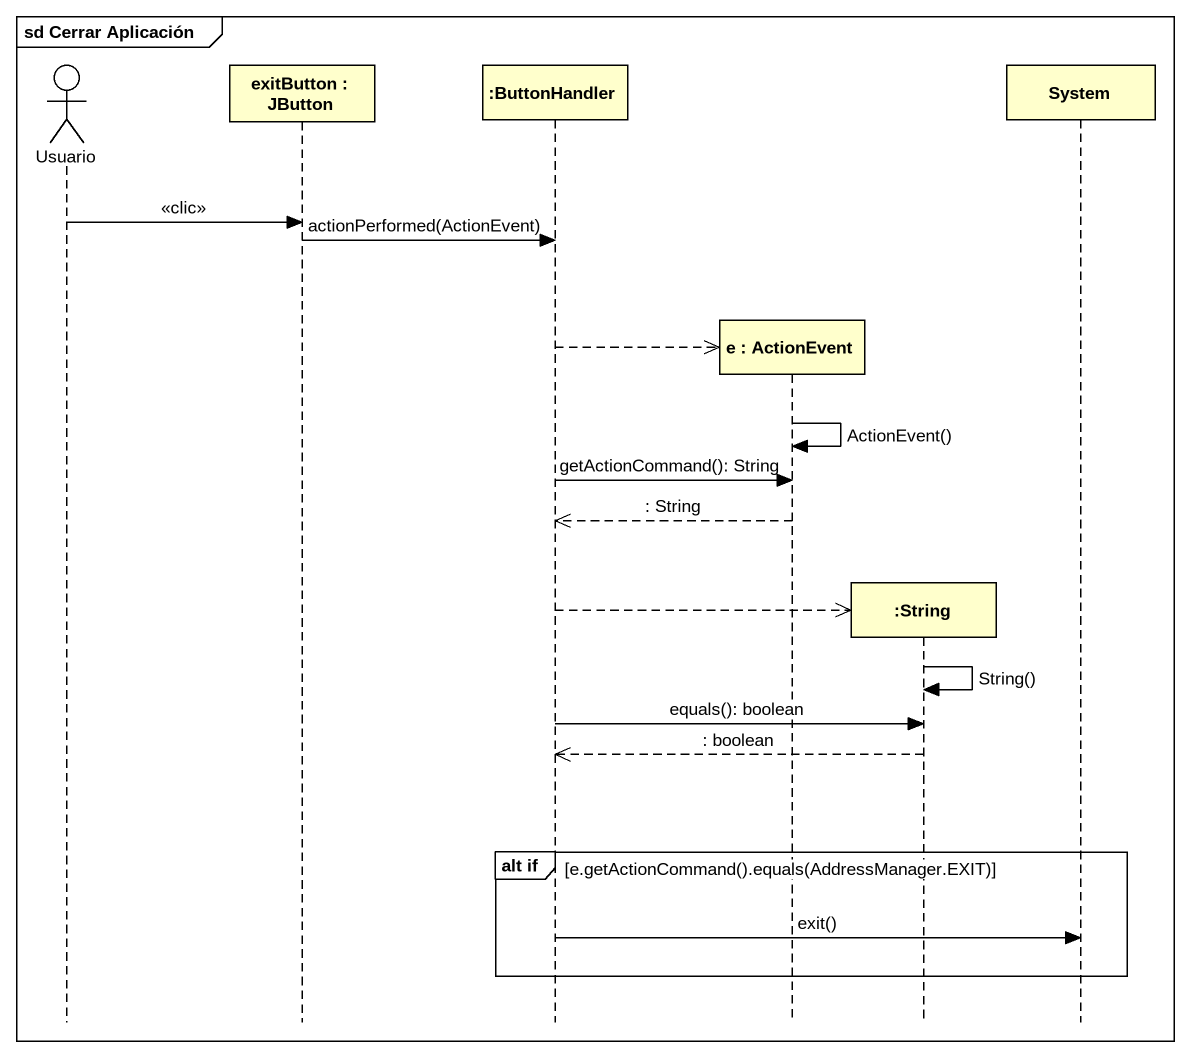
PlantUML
@startuml
mainframe sd Cerrar Aplicación
hide footbox
actor Usuario
participant "exitButton : JButton" as exitButton
participant ":ButtonHandler" as ButtonHandler
participant "e : ActionEvent" as e
participant ":String" as String
participant System

Usuario -> exitButton : <<clic>>
exitButton -> ButtonHandler : actionPerformed(ActionEvent)
ButtonHandler -->> e **
e -> e : ActionEvent()
ButtonHandler -> e : getActionCommand(): String
e -->> ButtonHandler : : String
ButtonHandler -->> String **
String -> String : String()
ButtonHandler -> String : equals(): boolean
String -->> ButtonHandler : : boolean
group alt if [e.getActionCommand().equals(AddressManager.EXIT)]
  ButtonHandler -> System : exit()
end
@enduml
